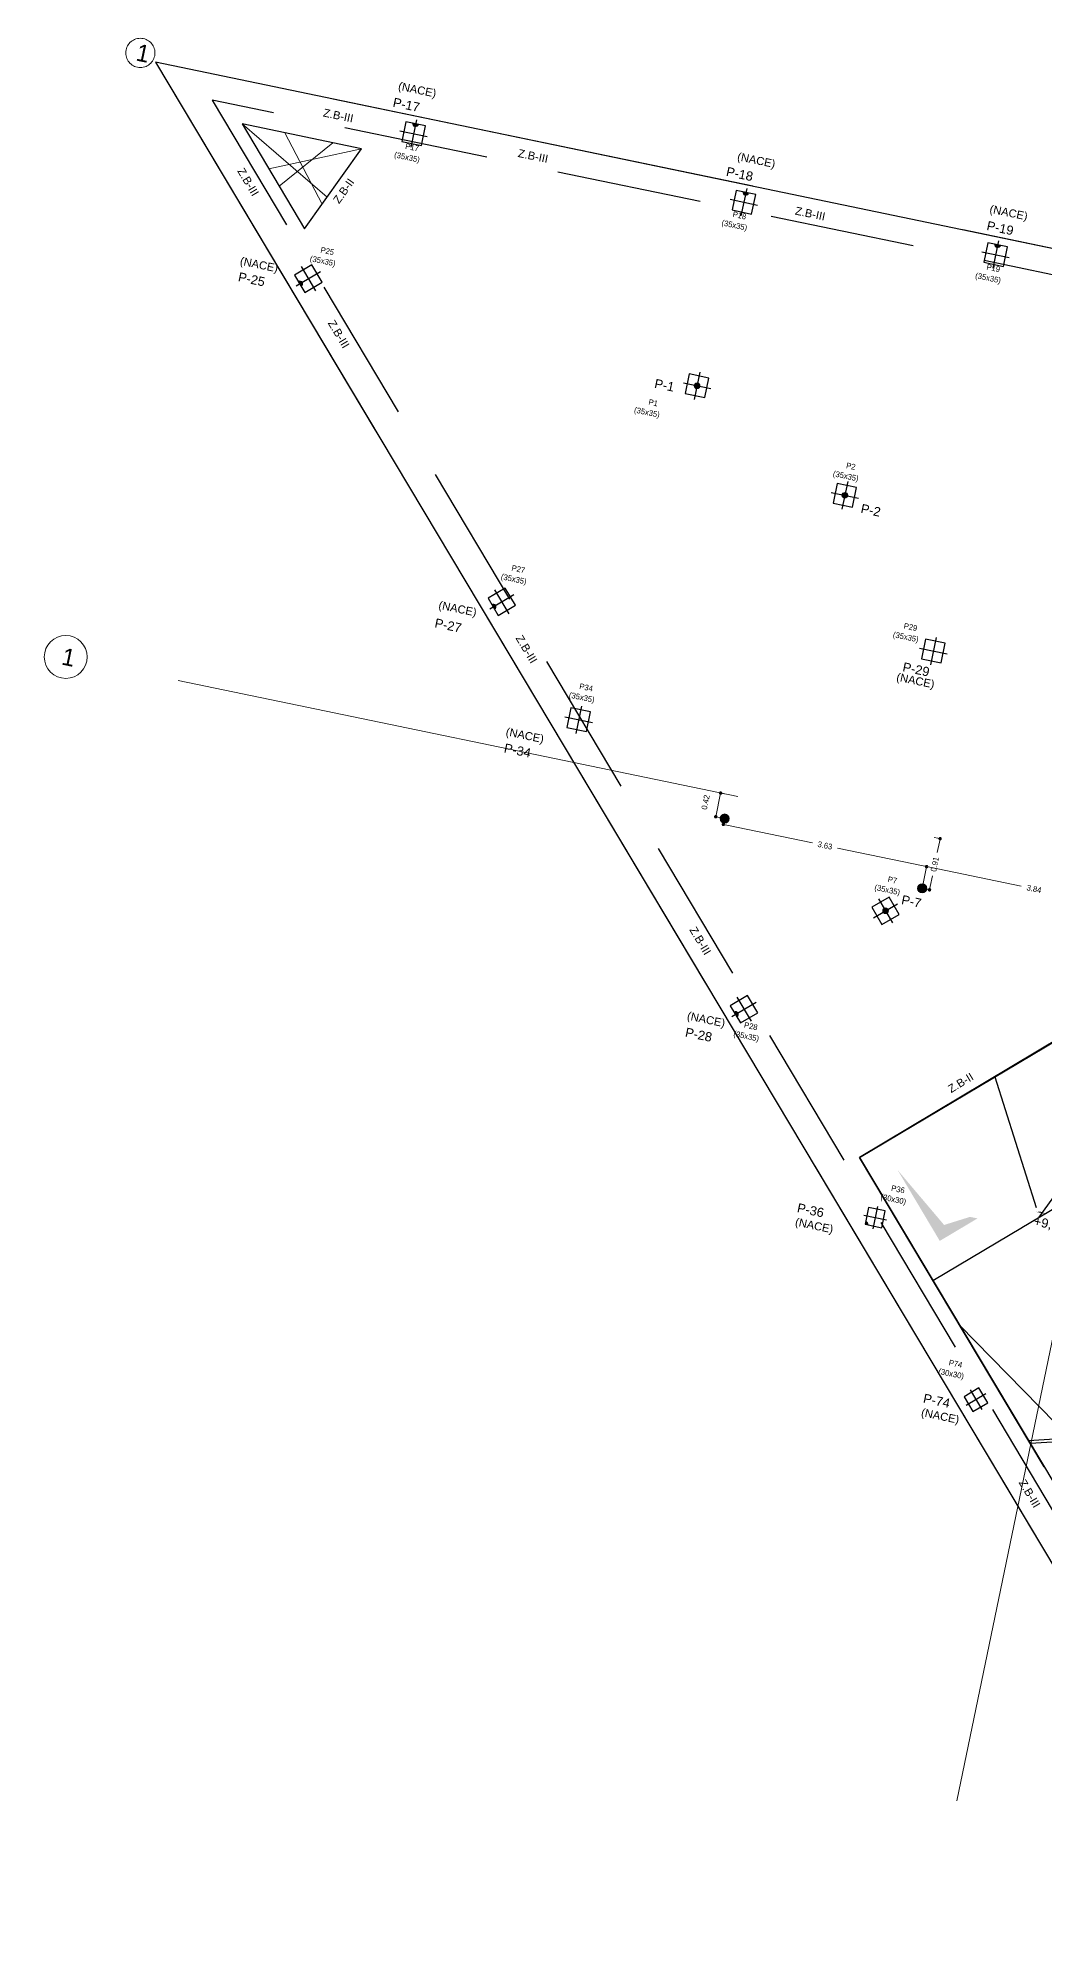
# Model space of a CAD drawing. Header units: metres. Extents: x 725608.1 to 725660.4, y 4370738.5 to 4370791.2.
# Drawn here: x 725608.14 to 725625.75, y 4370757.76 to 4370791.21 of the extents above; entities that cross this region are included whole.
import ezdxf

# ---------------------------------------------------------------- set-up
doc = ezdxf.new("R2010")
doc.units = ezdxf.units.M
doc.header["$LTSCALE"] = 10
doc.header["$MEASUREMENT"] = 0
for name, pattern in [('$5$DASHED2', [0.375, 0.25, -0.125]), ('1144 Z plantas$0$DASHED2', [0.375, 0.25, -0.125]), ('1144_EST_XREF_PLANTAS COMPLETAS$0$ACAD_ISO03W100', [30, 12, -18]), ('1144_EST_XREF_PLANTAS COMPLETAS$0$DASHDOTX2', [50.8, 25.4, -12.7, 0, -12.7]), ('1144_EST_XREF_PLANTAS COMPLETAS$0$Derribado', [0.357187, 0.238125, -0.119063]), ('1144_EST_XREF_PLANTAS COMPLETAS$0$HIDDEN', [9.525, 6.35, -3.175]), ('CONTINUA', [0]), ('CYE_TRAZOS', [4, 2, -2]), ('DASHED2', [0.375, 0.25, -0.125])]:
    doc.linetypes.add(name, pattern=pattern)
doc.layers.get('0').update_dxf_attribs({"linetype": 'CONTINUA', "lineweight": 0})
for name, color, linetype, lineweight in [('1144 Z plantas$0$CONTORNO FORJADO', 163, '1144 Z plantas$0$DASHED2', 13), ('1144_EST_XREF_PLANTAS COMPLETAS$0$BUIN_HUECOS', 253, '1144_EST_XREF_PLANTAS COMPLETAS$0$Derribado', 0), ('1144_EST_XREF_PLANTAS COMPLETAS$0$BUIN_PUNTO CRECIMIENTO', 10, 'CONTINUOUS', 5), ('COTAS_PASATUBOS', 7, 'CONTINUOUS', 9), ('CYE_PASATUBOS', 7, 'CONTINUOUS', 9), ('CYE_REJILLAS', 13, 'CYE_TRAZOS', 9)]:
    doc.layers.add(name, color=color, linetype=linetype, lineweight=lineweight)
for name, color, linetype in [('1144_EST_XREF_PLANTAS COMPLETAS$0$BUIN_BORDE FORJADO', 33, 'CONTINUOUS'), ('1144_EST_XREF_PLANTAS COMPLETAS$0$BUIN_EJES PILARES', 252, '1144_EST_XREF_PLANTAS COMPLETAS$0$DASHDOTX2'), ('1144_EST_XREF_PLANTAS COMPLETAS$0$BUIN_NIVELES', 1, 'CONTINUOUS'), ('1144_EST_XREF_PLANTAS COMPLETAS$0$BUIN_PILARES', 1, 'CONTINUOUS'), ('1144_EST_XREF_PLANTAS COMPLETAS$0$BUIN_PROY INF', 252, '1144_EST_XREF_PLANTAS COMPLETAS$0$HIDDEN'), ('1144_EST_XREF_PLANTAS COMPLETAS$0$BUIN_SIMBOLOS', 10, 'CONTINUOUS'), ('1144_EST_XREF_PLANTAS COMPLETAS$0$BUIN_TEXTO', 7, 'CONTINUOUS'), ('1144_EST_XREF_PLANTAS COMPLETAS$0$BUIN_TEXTO PILARES', 42, 'CONTINUOUS'), ('1144_EST_XREF_PLANTAS COMPLETAS$0$BUIN_TEXTO ZUNCHOS', 10, 'CONTINUOUS'), ('TEXTO_ETIQUETAS', 13, 'CONTINUOUS')]:
    doc.layers.add(name, color=color, linetype=linetype)
doc.layers.add('CYE_ALTURAS FORJADOS', color=7, linetype='$5$DASHED2', true_color=0x919191, transparency=0.6)
doc.styles.add('1144_EST_XREF_PLANTAS COMPLETAS$0$Standard', font='arial.ttf')
doc.styles.add('C&E COTAS', font='')
doc.styles.add('CanoEscarioBody', font='', dxfattribs={"height": 0.04})
doc.styles.add('Century Gothic', font='GOTHIC.TTF', dxfattribs={"height": 0.3})
doc.styles.get('C&E COTAS').set_extended_font_data('CanoEscarioBody')
doc.styles.get('CanoEscarioBody').set_extended_font_data('CanoEscarioBody')

# ---------------------------------------------------------------- blocks, each defined once
blk = doc.blocks.new('_Dot')
at = {"color": 0, "linetype": 'ByBlock', "lineweight": -2}
blk.add_line((-0.5, 0), (-1, 0), dxfattribs=at)
at = {"color": 0, "linetype": 'ByBlock', "const_width": 0.5}
blk.add_lwpolyline([(-0.25, 0, 1), (0.25, 0, 1)], format="xyb", close=True, dxfattribs=at)
blk = doc.blocks.new('Rejilla - ANO_ExtremoRejilla-727554-03_A0_P00_REP')
at = {"layer": 'CYE_REJILLAS', "linetype": 'Continuous'}
blk.add_circle((0, 0), 0.00375, dxfattribs=at)
blk = doc.blocks.new('PASATUBOS 160')
blk.add_hatch(color=21).paths.add_polyline_path([(158.417, -180.723), (158.434, -180.723), (158.45, -180.72), (158.466, -180.713), (158.479, -180.703), (158.49, -180.691), (158.499, -180.676), (158.504, -180.661), (158.506, -180.644), (158.504, -180.627), (158.499, -180.611), (158.49, -180.597), (158.479, -180.584), (158.466, -180.575), (158.45, -180.568), (158.434, -180.564), (158.417, -180.564), (158.401, -180.568), (158.386, -180.575), (158.372, -180.584), (158.361, -180.597), (158.352, -180.611), (158.347, -180.627), (158.346, -180.644), (158.347, -180.661), (158.352, -180.676), (158.361, -180.691), (158.372, -180.703), (158.386, -180.713), (158.401, -180.72)])
for p, q in [((158.426, -180.604), (158.426, -180.684)), ((158.386, -180.644), (158.466, -180.644))]:
    blk.add_line(p, q)
blk.add_circle((158.426, -180.644), 0.08)
blk = doc.blocks.new('1144_EST_XREF_PLANTAS COMPLETAS$0$8')
at = {"layer": '1144_EST_XREF_PLANTAS COMPLETAS$0$BUIN_PUNTO CRECIMIENTO'}
h = blk.add_hatch(color=256, dxfattribs=at)
h.dxf.hatch_style = 1
edge = h.paths.add_edge_path()
edge.add_line((0, 0), (-0.05, 0))
edge.add_arc((0, 0), 0.05, 0, 180, ccw=False)
edge.add_line((0.05, 0), (0, 0))
for p, q in [((-0.06, 0), (0.06, 0)), ((0, 0), (0, 0.06))]:
    blk.add_line(p, q, dxfattribs=at)
blk.add_arc((0, 0), 0.05, 0, 180, dxfattribs=at)
blk = doc.blocks.new('1144_EST_XREF_PLANTAS COMPLETAS$0$1')
at = {"layer": '1144_EST_XREF_PLANTAS COMPLETAS$0$BUIN_PUNTO CRECIMIENTO'}
h = blk.add_hatch(color=256, dxfattribs=at)
h.dxf.hatch_style = 1
edge = h.paths.add_edge_path()
edge.add_line((0, 0), (0.05, 0))
edge.add_arc((0, 0), 0.05, 270, 360, ccw=False)
edge.add_line((0, -0.05), (0, 0))
for p in [(0.06, 0), (0, -0.06)]:
    blk.add_line(p, (0, 0), dxfattribs=at)
blk.add_arc((0, 0), 0.05, 270, 360, dxfattribs=at)
blk = doc.blocks.new('1144_EST_XREF_PLANTAS COMPLETAS$0$5')
at = {"layer": '1144_EST_XREF_PLANTAS COMPLETAS$0$BUIN_PUNTO CRECIMIENTO'}
h = blk.add_hatch(color=256, dxfattribs=at)
h.dxf.hatch_style = 1
h.paths.add_polyline_path([(0.05, 0, 1), (-0.05, 0, 1)])
for p, q in [((-0.06, 0), (0.06, 0)), ((0, 0.06), (0, -0.06))]:
    blk.add_line(p, q, dxfattribs=at)
blk.add_circle((0, 0), 0.05, dxfattribs=at)
blk = doc.blocks.new('1144_EST_XREF_PLANTAS COMPLETAS$0$30x30_N')
at = {"layer": '1144_EST_XREF_PLANTAS COMPLETAS$0$BUIN_EJES PILARES', "ltscale": 0.005}
for p, q in [((-0.2, 0), (0.2, 0)), ((0, 0.2), (0, -0.2))]:
    blk.add_line(p, q, dxfattribs=at)
at = {"layer": '1144_EST_XREF_PLANTAS COMPLETAS$0$BUIN_PILARES'}
blk.add_lwpolyline([(-0.15, -0.15), (0.15, -0.15), (0.15, 0.15), (-0.15, 0.15)], close=True, dxfattribs=at)
blk = doc.blocks.new('1144_EST_XREF_PLANTAS COMPLETAS$0$35x35_CONT')
at = {"layer": '1144_EST_XREF_PLANTAS COMPLETAS$0$BUIN_EJES PILARES', "ltscale": 0.005}
for p, q in [((-0.245, 0), (0.245, 0)), ((0, 0.245), (0, -0.245))]:
    blk.add_line(p, q, dxfattribs=at)
at = {"layer": '1144_EST_XREF_PLANTAS COMPLETAS$0$BUIN_PILARES'}
blk.add_lwpolyline([(-0.175, -0.175), (0.175, -0.175), (0.175, 0.175), (-0.175, 0.175)], close=True, dxfattribs=at)
blk = doc.blocks.new('1144_EST_XREF_PLANTAS COMPLETAS$0$35x35_N')
at = {"layer": '1144_EST_XREF_PLANTAS COMPLETAS$0$BUIN_EJES PILARES', "ltscale": 0.005}
for p, q in [((-0.245, 0), (0.245, 0)), ((0, 0.245), (0, -0.245))]:
    blk.add_line(p, q, dxfattribs=at)
at = {"layer": '1144_EST_XREF_PLANTAS COMPLETAS$0$BUIN_PILARES'}
blk.add_lwpolyline([(-0.175, -0.175), (0.175, -0.175), (0.175, 0.175), (-0.175, 0.175)], close=True, dxfattribs=at)
blk = doc.blocks.new('1144_EST_XREF_PLANTAS COMPLETAS$0$COTA NIVEL MITAD')
at = {"layer": '1144_EST_XREF_PLANTAS COMPLETAS$0$BUIN_NIVELES'}
h = blk.add_hatch(color=256, dxfattribs=at)
h.dxf.hatch_style = 1
h.paths.add_polyline_path([(0.5, 0, 0.414214), (0, 0.5), (0, 0)])
for points in [[(0, 0.6), (0, 0)], [(-0.6, 0), (0.6, 0)]]:
    blk.add_lwpolyline(points, dxfattribs=at)
blk.add_arc((0, 0), 0.5, 0, 180, dxfattribs=at)

msp = doc.modelspace()

# ---------------------------------------------------------------- hatches: boundary and pattern name
at = {"layer": '1144_EST_XREF_PLANTAS COMPLETAS$0$BUIN_HUECOS'}
h = msp.add_hatch(color=256, dxfattribs=at)
h.dxf.hatch_style = 1
h.paths.add_polyline_path([(725623.993, 4370770.441), (725623.18, 4370771.401), (725623.917, 4370770.162), (725624.817, 4370770.698)])

# ---------------------------------------------------------------- linework, layer by layer
at = {"layer": '1144 Z plantas$0$CONTORNO FORJADO', "linetype": '1144 Z plantas$0$DASHED2', "ltscale": 3}
for points in [[(725610.194, 4370790.788), (725631.288, 4370755.466), (725631.514, 4370756.551), (725622.514, 4370771.621), (725626.494, 4370773.993), (725630.947, 4370766.532), (725634.264, 4370768.508), (725634.897, 4370771.554), (725636.135, 4370771.296), (725636.411, 4370772.62), (725640.386, 4370771.794), (725641.452, 4370776.922), (725630.193, 4370779.262), (725631.661, 4370786.326)], [(725611.711, 4370789.706), (725612.803, 4370787.873), (725613.802, 4370789.272)]]:
    msp.add_lwpolyline(points, close=True, dxfattribs=at)
for points in [[(725611.711, 4370789.706), (725613.198, 4370788.426)], [(725613.802, 4370789.272), (725612.178, 4370788.923)]]:
    msp.add_lwpolyline(points, dxfattribs=at)
at = {"layer": '1144_EST_XREF_PLANTAS COMPLETAS$0$BUIN_BORDE FORJADO'}
for p, q in [((725625.47, 4370766.671), (725630.615, 4370766.997)), ((725625.5, 4370766.621), (725630.644, 4370766.946))]:
    msp.add_line(p, q, dxfattribs=at)
msp.add_lwpolyline([(725611.711, 4370789.706), (725612.803, 4370787.873), (725613.802, 4370789.272)], close=True, dxfattribs=at)
at = {"layer": '1144_EST_XREF_PLANTAS COMPLETAS$0$BUIN_HUECOS'}
for p, q in [((725613.297, 4370789.377), (725612.36, 4370788.616)), ((725612.46, 4370789.551), (725613.109, 4370788.302))]:
    msp.add_line(p, q, dxfattribs=at)
at = {"layer": '1144_EST_XREF_PLANTAS COMPLETAS$0$BUIN_PROY INF', "ltscale": 0.04}
msp.add_lwpolyline([(725649.034, 4370760.875), (725653.295, 4370781.37), (725611.188, 4370790.121), (725631.683, 4370755.722), (725636.966, 4370754.5), (725638.637, 4370763.025)], close=True, dxfattribs=at)
at = {"layer": '1144_EST_XREF_PLANTAS COMPLETAS$0$BUIN_SIMBOLOS', "linetype": '1144_EST_XREF_PLANTAS COMPLETAS$0$ACAD_ISO03W100', "ltscale": 0.02}
msp.add_line((725624.264, 4370768.69), (725626.19, 4370766.717), dxfattribs=at)
at = {"layer": 'COTAS_PASATUBOS'}
for p, q in [((725620.009, 4370777.643), (725620.07, 4370777.939)), ((725620.213, 4370777.971), (725620.058, 4370778.003)), ((725620.127, 4370777.557), (725619.972, 4370777.589)), ((725620.147, 4370777.528), (725620.126, 4370777.426)), ((725620.189, 4370777.438), (725621.69, 4370777.126)), ((725623.819, 4370777.222), (725623.947, 4370777.195)), ((725623.628, 4370776.724), (725622.127, 4370777.035)), ((725623.911, 4370777.141), (725623.872, 4370776.957)), ((725623.613, 4370776.356), (725623.692, 4370776.736)), ((725623.613, 4370776.356), (725623.692, 4370776.736)), ((725623.746, 4370776.699), (725625.343, 4370776.367)), ((725623.749, 4370776.363), (725623.787, 4370776.548)), ((725623.633, 4370776.326), (725623.761, 4370776.299))]:
    msp.add_line(p, q, dxfattribs=at)
at = {"layer": 'CYE_ALTURAS FORJADOS', "linetype": 'DASHED2', "ltscale": 3}
for p, q in [((725631.661, 4370786.326), (725610.194, 4370790.788)), ((725622.514, 4370771.621), (725626.494, 4370773.993))]:
    msp.add_line(p, q, dxfattribs=at)
at = {"layer": 'CYE_ALTURAS FORJADOS'}
for p, q in [((725611.711, 4370789.706), (725612.803, 4370787.873)), ((725613.802, 4370789.272), (725611.711, 4370789.706)), ((725612.803, 4370787.873), (725613.802, 4370789.272))]:
    msp.add_line(p, q, dxfattribs=at)
at = {"layer": 'CYE_REJILLAS', "ltscale": 0.5}
for points in [[(725630.317, 4370789.739), (725623.504, 4370756.955)], [(725659.546, 4370769.797), (725608.991, 4370780.303)]]:
    msp.add_lwpolyline(points, dxfattribs=at)
at = {"layer": 'CYE_REJILLAS', "color": 2}
msp.add_circle((725609.93, 4370790.949), 0.256, dxfattribs=at)

# ---------------------------------------------------------------- block references
at = {"layer": '1144_EST_XREF_PLANTAS COMPLETAS$0$BUIN_NIVELES', "xscale": -0.180000000000001, "yscale": 0.1800000000000011, "zscale": 0.180000000000001, "rotation": 30.65996129981485}
msp.add_blockref('1144_EST_XREF_PLANTAS COMPLETAS$0$COTA NIVEL MITAD', (725625.657, 4370770.578), dxfattribs=at)
at = {"layer": '1144_EST_XREF_PLANTAS COMPLETAS$0$BUIN_PILARES'}
for name, p, rotation in [('1144_EST_XREF_PLANTAS COMPLETAS$0$35x35_N', (725614.711, 4370789.537), 348.2599612998155), ('1144_EST_XREF_PLANTAS COMPLETAS$0$35x35_N', (725620.489, 4370788.337), 348.2599612998155), ('1144_EST_XREF_PLANTAS COMPLETAS$0$35x35_N', (725624.894, 4370787.421), 348.2599612998155), ('1144_EST_XREF_PLANTAS COMPLETAS$0$35x35_N', (725612.869, 4370786.998), 30.69549373598236), ('1144_EST_XREF_PLANTAS COMPLETAS$0$35x35_CONT', (725619.671, 4370785.124), 348.2599579999722), ('1144_EST_XREF_PLANTAS COMPLETAS$0$35x35_CONT', (725622.256, 4370783.208), 348.3066839612188), ('1144_EST_XREF_PLANTAS COMPLETAS$0$35x35_N', (725616.254, 4370781.345), 30.69549363067977), ('1144_EST_XREF_PLANTAS COMPLETAS$0$35x35_N', (725623.805, 4370780.483), 348.2599612998155), ('1144_EST_XREF_PLANTAS COMPLETAS$0$35x35_N', (725617.599, 4370779.281), 348.2599612998155), ('1144_EST_XREF_PLANTAS COMPLETAS$0$35x35_CONT', (725622.968, 4370775.938), 30.39576382605883), ('1144_EST_XREF_PLANTAS COMPLETAS$0$35x35_N', (725620.492, 4370774.215), 30.69549363067977), ('1144_EST_XREF_PLANTAS COMPLETAS$0$30x30_N', (725622.787, 4370770.57), 348.2599612998155), ('1144_EST_XREF_PLANTAS COMPLETAS$0$30x30_N', (725624.55, 4370767.383), 300.8458060622076)]:
    msp.add_blockref(name, p, dxfattribs=dict(at, rotation=rotation))
at = {"layer": '1144_EST_XREF_PLANTAS COMPLETAS$0$BUIN_PUNTO CRECIMIENTO'}
for name, p, rotation in [('1144_EST_XREF_PLANTAS COMPLETAS$0$8', (725614.746, 4370789.709), 168.2599612998155), ('1144_EST_XREF_PLANTAS COMPLETAS$0$8', (725620.524, 4370788.508), 168.2599612998155), ('1144_EST_XREF_PLANTAS COMPLETAS$0$8', (725624.93, 4370787.592), 168.2599612998155), ('1144_EST_XREF_PLANTAS COMPLETAS$0$8', (725612.718, 4370786.909), 300.6954936487503), ('1144_EST_XREF_PLANTAS COMPLETAS$0$5', (725619.671, 4370785.124), 348.2599612998155), ('1144_EST_XREF_PLANTAS COMPLETAS$0$5', (725622.256, 4370783.208), 348.2599612998155), ('1144_EST_XREF_PLANTAS COMPLETAS$0$8', (725616.103, 4370781.256), 300.6954936487503), ('1144_EST_XREF_PLANTAS COMPLETAS$0$5', (725622.968, 4370775.938), 30.80574874056941), ('1144_EST_XREF_PLANTAS COMPLETAS$0$8', (725620.342, 4370774.125), 300.6954936487503), ('1144_EST_XREF_PLANTAS COMPLETAS$0$1', (725622.609, 4370770.453), 78.25996129981554)]:
    msp.add_blockref(name, p, dxfattribs=dict(at, rotation=rotation))
at = {"layer": 'COTAS_PASATUBOS', "xscale": 0.06, "yscale": 0.06, "zscale": 0.06}
for p, rotation in [((725620.083, 4370777.998), 78.25996129981554), ((725619.997, 4370777.584), 258.2599612998155), ((725620.131, 4370777.45), 168.2599612998155), ((725623.923, 4370777.2), 78.25996129981554), ((725623.687, 4370776.711), 348.2599612998155), ((725623.687, 4370776.711), 168.2599612998155), ((725623.737, 4370776.305), 258.2599612998155)]:
    msp.add_blockref('_Dot', p, dxfattribs=dict(at, rotation=rotation))
at = {"layer": 'CYE_PASATUBOS', "rotation": 348.2599612998155}
for p in [(725501.796, 4370986.652), (725505.253, 4370985.431)]:
    msp.add_blockref('PASATUBOS 160', p, dxfattribs=at)
at = {"layer": 'CYE_REJILLAS', "linetype": 'ByBlock', "xscale": 99.99999999999969, "yscale": 99.99999999999969, "zscale": 99.99999999999969, "rotation": 160.0882340884017}
msp.add_blockref('Rejilla - ANO_ExtremoRejilla-727554-03_A0_P00_REP', (725608.624, 4370780.379), dxfattribs=at)

# ---------------------------------------------------------------- texts
at = {"layer": '1144_EST_XREF_PLANTAS COMPLETAS$0$BUIN_TEXTO', "char_height": 0.14, "width": 1.6, "attachment_point": 5, "rotation": 348.26, "style": '1144_EST_XREF_PLANTAS COMPLETAS$0$Standard'}
for insert in [(725614.772, 4370790.285), (725620.704, 4370789.052), (725625.119, 4370788.135), (725612.004, 4370787.225), (725615.478, 4370781.205), (725623.489, 4370779.946), (725616.655, 4370778.989), (725619.826, 4370774.017), (725621.717, 4370770.411), (725623.922, 4370767.079)]:
    msp.add_mtext('(NACE)', dxfattribs=dict(at, insert=insert))
at = {"layer": '1144_EST_XREF_PLANTAS COMPLETAS$0$BUIN_TEXTO PILARES', "char_height": 0.16, "width": 1.8, "attachment_point": 5, "rotation": 348.26, "style": '1144_EST_XREF_PLANTAS COMPLETAS$0$Standard'}
for s, insert in [('P-17', (725614.585, 4370790.041)), ('P-18', (725620.416, 4370788.829)), ('P-19', (725624.974, 4370787.882)), ('P-25', (725611.877, 4370786.986)), ('P-1', (725619.1, 4370785.134)), ('P-2', (725622.71, 4370782.946)), ('P-27', (725615.316, 4370780.931)), ('P-29', (725623.503, 4370780.161)), ('P-34', (725616.529, 4370778.742)), ('P-7', (725623.421, 4370776.102)), ('P-28', (725619.699, 4370773.769)), ('P-36', (725621.657, 4370770.697)), ('P-74', (725623.863, 4370767.365))]:
    msp.add_mtext(s, dxfattribs=dict(at, insert=insert))
at = {"layer": '1144_EST_XREF_PLANTAS COMPLETAS$0$BUIN_TEXTO ZUNCHOS', "char_height": 0.14, "width": 0.9, "attachment_point": 5, "style": '1144_EST_XREF_PLANTAS COMPLETAS$0$Standard'}
for s, insert, rotation in [('Z.B-III', (725613.394, 4370789.853), 348.26), ('Z.B-III', (725616.802, 4370789.145), 348.26), ('Z.B-III', (725611.817, 4370788.691), 300.7875), ('Z.B-II', (725613.488, 4370788.534), 54.6219), ('Z.B-III', (725621.651, 4370788.137), 348.26), ('Z.B-III', (725613.402, 4370786.029), 300.7875), ('Z.B-III', (725616.688, 4370780.515), 300.7875), ('Z.B-III', (725619.728, 4370775.413), 300.7875), ('Z.B-II', (725624.283, 4370772.93), 31.3205), ('Z.B-III', (725625.49, 4370765.741), 300.7875)]:
    msp.add_mtext(s, dxfattribs=dict(at, insert=insert, rotation=rotation))
at = {"layer": 'COTAS_PASATUBOS', "char_height": 0.1, "attachment_point": 5, "style": 'C&E COTAS'}
for s, insert, rotation in [('\\A1;0.42', (725619.819, 4370777.837), 78.26), ('\\A1;3.63', (725621.909, 4370777.081), 348.26), ('\\A1;0.91', (725623.83, 4370776.752), 78.26), ('\\A1;3.84', (725625.567, 4370776.321), 348.26)]:
    msp.add_mtext(s, dxfattribs=dict(at, insert=insert, rotation=rotation))
at = {"layer": 'CYE_REJILLAS', "color": 2, "insert": (725609.898, 4370791.113), "char_height": 0.3, "width": 0.32869, "attachment_point": 1, "rotation": 348.26, "style": 'Century Gothic'}
msp.add_mtext('1', dxfattribs=at)
at = {"layer": 'CYE_REJILLAS', "insert": (725608.597, 4370780.544), "char_height": 0.3, "width": 0.32869, "attachment_point": 1, "rotation": 348.26, "style": 'Century Gothic'}
msp.add_mtext('1', dxfattribs=at)
at = {"layer": 'TEXTO_ETIQUETAS', "style": 'CanoEscarioBody'}
for s, p in [('P17', (725614.558, 4370789.272)), ('(35x35)', (725614.364, 4370789.122)), ('(35x35)', (725620.092, 4370787.932)), ('P18', (725620.286, 4370788.081)), ('P25', (725613.075, 4370787.457)), ('(35x35)', (725612.89, 4370787.306)), ('P19', (725624.728, 4370787.158)), ('(35x35)', (725624.531, 4370787.009)), ('P1', (725618.814, 4370784.795)), ('(35x35)', (725618.562, 4370784.658)), ('(35x35)', (725622.041, 4370783.543)), ('P2', (725622.272, 4370783.685)), ('P27', (725616.417, 4370781.892)), ('(35x35)', (725616.232, 4370781.74)), ('P29', (725623.278, 4370780.878)), ('(35x35)', (725623.091, 4370780.727)), ('P34', (725617.604, 4370779.822)), ('(35x35)', (725617.422, 4370779.67)), ('P7', (725622.999, 4370776.444)), ('(35x35)', (725622.767, 4370776.303)), ('(35x35)', (725620.3, 4370773.743)), ('P28', (725620.485, 4370773.895)), ('(30x30)', (725622.873, 4370770.89)), ('P36', (725623.06, 4370771.041)), ('(30x30)', (725623.885, 4370767.836)), ('P74', (725624.067, 4370767.988))]:
    msp.add_text(s, height=0.1, rotation=348.26, dxfattribs=at).set_placement(p)

# ---------------------------------------------------------------- next in the draw order: texts
at = {"layer": '1144_EST_XREF_PLANTAS COMPLETAS$0$BUIN_TEXTO', "insert": (725626.279, 4370770.35), "char_height": 0.16, "width": 3.6, "attachment_point": 5, "rotation": 348.26, "style": '1144_EST_XREF_PLANTAS COMPLETAS$0$Standard', "bg_fill": 2}
msp.add_mtext('+9,57 m N.S.E', dxfattribs=at)

# ---------------------------------------------------------------- next in the draw order: linework, layer by layer
at = {"layer": '1144_EST_XREF_PLANTAS COMPLETAS$0$BUIN_BORDE FORJADO'}
msp.add_line((725623.798, 4370769.471), (725627.775, 4370771.839), dxfattribs=at)
for points in [[(725653.827, 4370781.719), (725610.194, 4370790.788), (725631.397, 4370755.283), (725637.671, 4370753.774), (725639.264, 4370761.701)], [(725626.498, 4370773.999), (725622.515, 4370771.62), (725629.901, 4370759.251)]]:
    msp.add_lwpolyline(points, dxfattribs=at)
at = {"layer": '1144_EST_XREF_PLANTAS COMPLETAS$0$BUIN_SIMBOLOS', "linetype": '1144_EST_XREF_PLANTAS COMPLETAS$0$ACAD_ISO03W100', "ltscale": 0.02}
msp.add_lwpolyline([(725624.883, 4370773.035), (725625.658, 4370770.579), (725627.229, 4370772.766)], dxfattribs=at)
at = {"layer": 'CYE_ALTURAS FORJADOS', "linetype": 'DASHED2', "ltscale": 3}
for p, q in [((725610.194, 4370790.788), (725631.288, 4370755.466)), ((725631.514, 4370756.551), (725622.514, 4370771.621))]:
    msp.add_line(p, q, dxfattribs=at)

doc.saveas('drawing.dxf')
